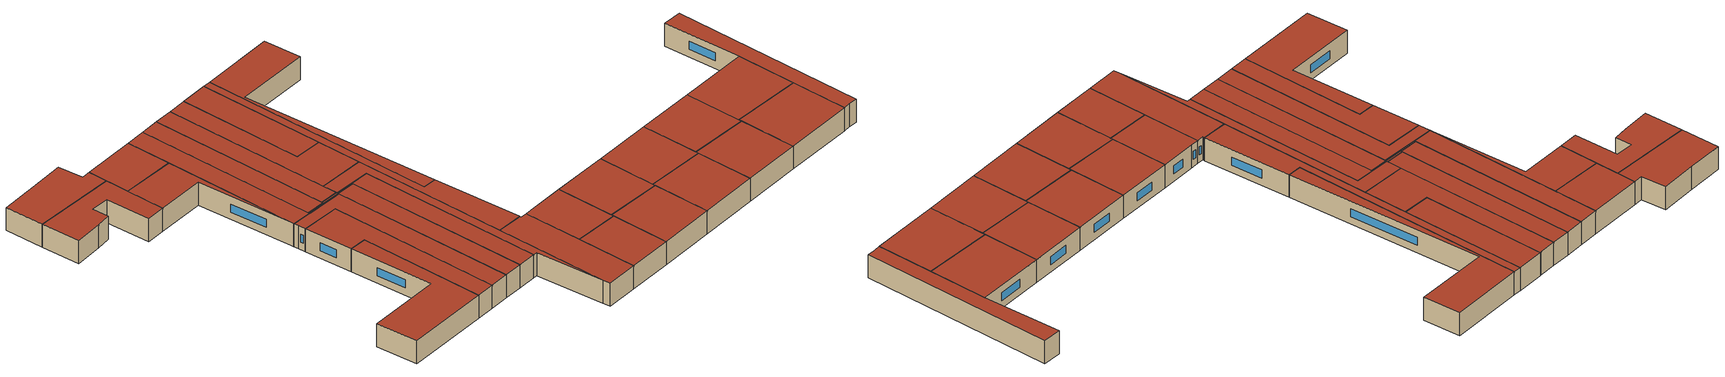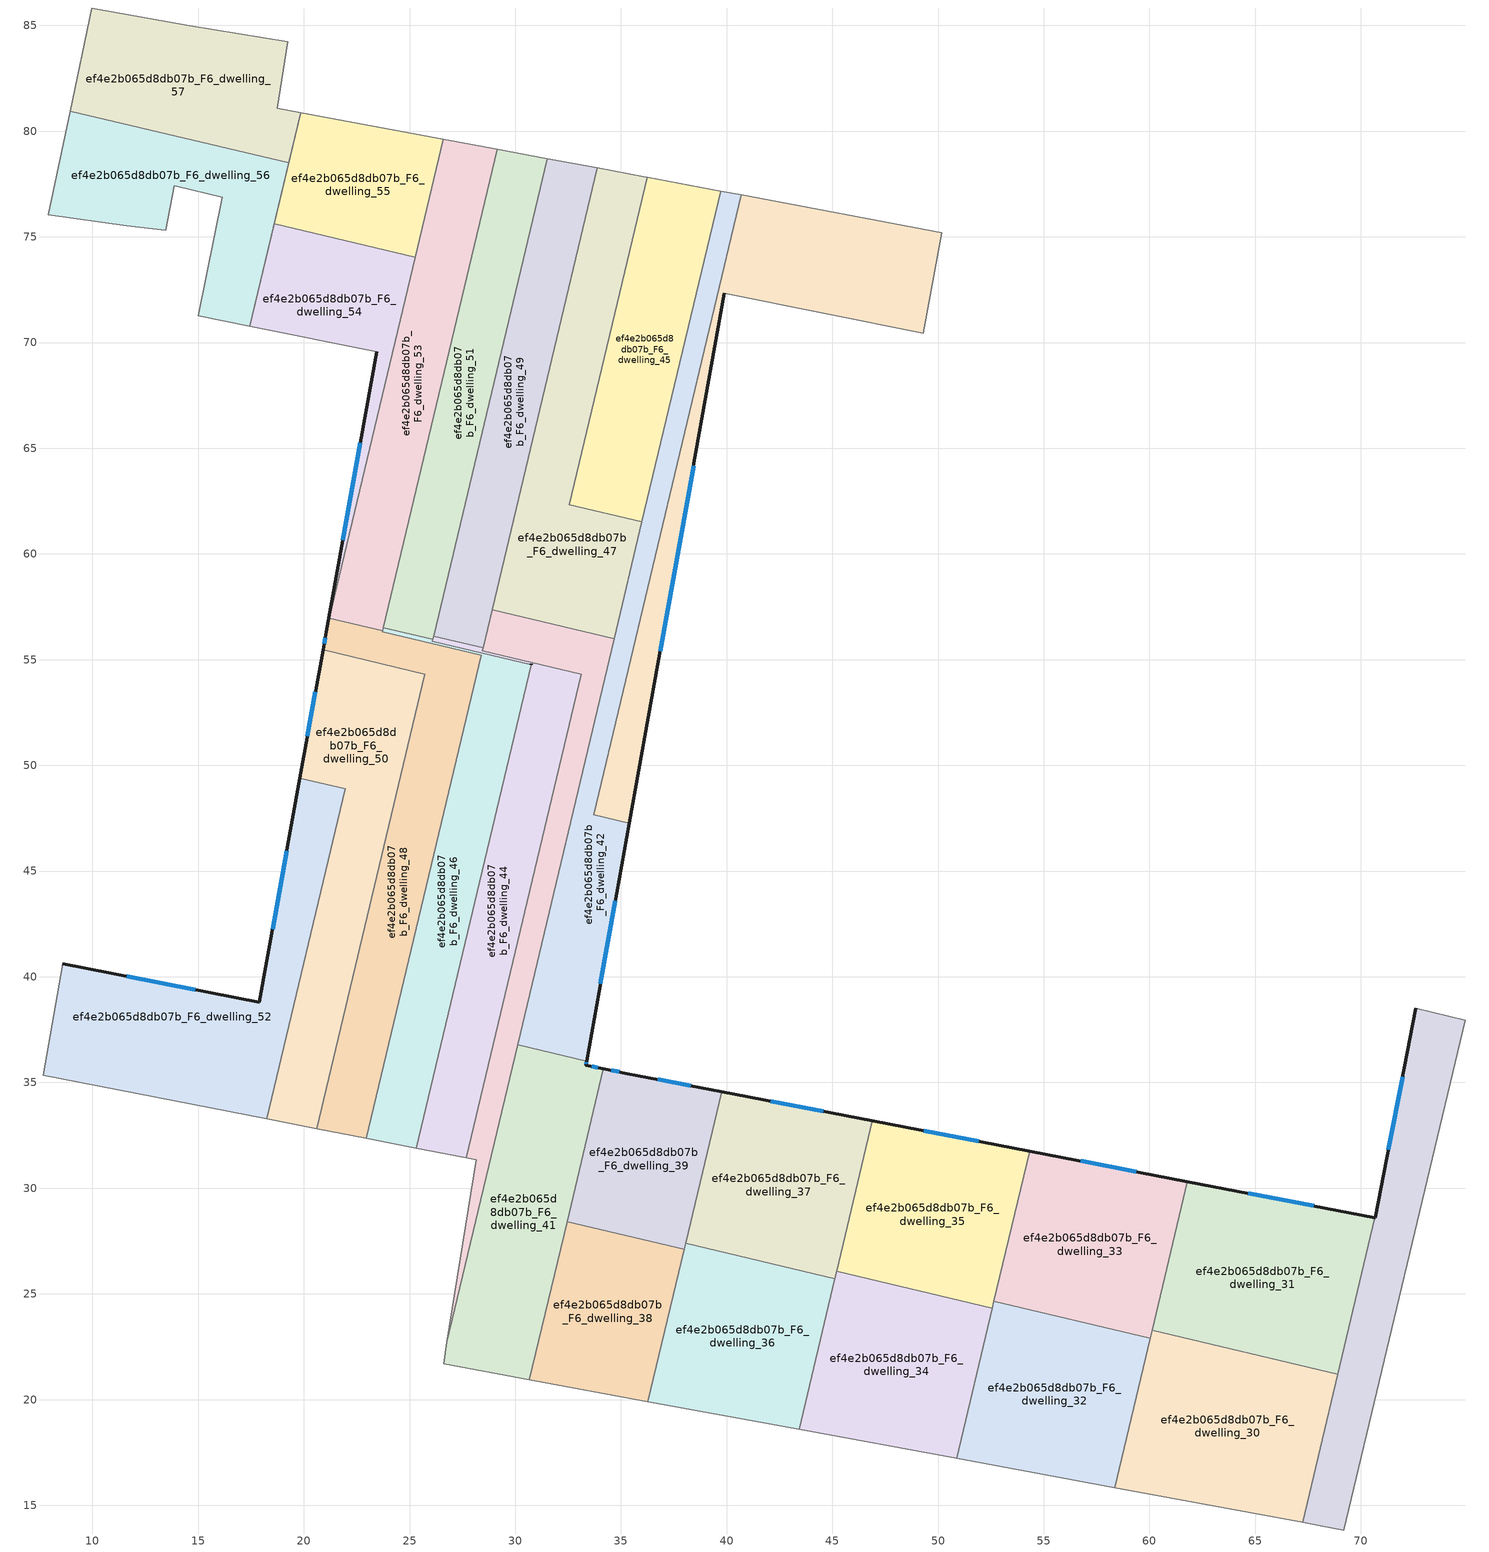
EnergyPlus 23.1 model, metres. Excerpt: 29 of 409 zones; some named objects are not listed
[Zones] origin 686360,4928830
ef4e2b065d8db07b_F6_dwelling_27
 floor to ef4e2b065d8db07b_F5_dwelling_27 (EU_floor_Construction): 74.93,37.95 69.2,13.83 68.08,14.04 67.24,14.2 70.66,28.61 70.68,28.6 72.6,38.5 z18
 wall outside (EU_wall_Construction): 72.6,38.5 70.68,28.6 70.66,28.61 z18:21
 wall adiabatic (EU_wall_Construction): 67.24,14.2 68.08,14.04 69.2,13.83 z18:21
 wall to ef4e2b065d8db07b_F6_dwelling_26 (EU_wall_Construction): 69.2,13.83 74.93,37.95 72.6,38.5 z18:21
 wall to ef4e2b065d8db07b_F6_dwelling_31 (EU_wall_Construction): 70.66,28.61 68.9,21.2 z18:21
 wall to ef4e2b065d8db07b_F6_dwelling_30 (EU_wall_Construction): 68.9,21.2 67.24,14.2 z18:21
 window (EU_Window_Construction): 71.97,35.28 71.3,31.82 z18.98:20.02
 roof outside (EU_roof_Construction): 69.2,13.83 74.93,37.95 72.6,38.5 70.68,28.6 70.66,28.61 67.24,14.2 68.08,14.04 z21
ef4e2b065d8db07b_F6_dwelling_30
 floor to ef4e2b065d8db07b_F5_dwelling_30 (EU_floor_Construction): 68.9,21.2 67.24,14.2 58.35,15.84 60.12,23.28 z18
 wall to ef4e2b065d8db07b_F6_dwelling_31 (EU_wall_Construction): 68.9,21.2 60.12,23.28 z18:21
 wall adiabatic (EU_wall_Construction): 60.03,22.9 58.35,15.84 67.24,14.2 z18:21
 wall to ef4e2b065d8db07b_F6_dwelling_33 (EU_wall_Construction): 60.12,23.28 60.03,22.9 z18:21
 roof outside (EU_roof_Construction): 67.24,14.2 68.9,21.2 60.12,23.28 58.35,15.84 z21
ef4e2b065d8db07b_F6_dwelling_31
 floor to ef4e2b065d8db07b_F5_dwelling_31 (EU_floor_Construction): 70.66,28.61 68.9,21.2 60.12,23.28 61.8,30.32 z18
 wall outside (EU_wall_Construction): 70.66,28.61 61.8,30.32 z18:21
 wall to ef4e2b065d8db07b_F6_dwelling_33 (EU_wall_Construction): 61.8,30.32 60.12,23.28 z18:21
 window (EU_Window_Construction): 67.78,29.16 64.68,29.76 z18.98:20.02
 roof outside (EU_roof_Construction): 68.9,21.2 70.66,28.61 61.8,30.32 60.12,23.28 z21
ef4e2b065d8db07b_F6_dwelling_32
 floor to ef4e2b065d8db07b_F5_dwelling_32 (EU_floor_Construction): 60.03,22.9 58.35,15.84 50.88,17.22 52.64,24.66 z18
 wall to ef4e2b065d8db07b_F6_dwelling_33 (EU_wall_Construction): 60.03,22.9 52.64,24.66 z18:21
 wall adiabatic (EU_wall_Construction): 52.56,24.31 50.88,17.22 58.35,15.84 60.03,22.9 z18:21
 wall to ef4e2b065d8db07b_F6_dwelling_35 (EU_wall_Construction): 52.64,24.66 52.56,24.31 z18:21
 roof outside (EU_roof_Construction): 58.35,15.84 60.03,22.9 52.64,24.66 50.88,17.22 z21
ef4e2b065d8db07b_F6_dwelling_33
 floor to ef4e2b065d8db07b_F5_dwelling_33 (EU_floor_Construction): 61.8,30.32 60.03,22.9 52.64,24.66 54.33,31.75 z18
 wall outside (EU_wall_Construction): 61.8,30.32 54.33,31.75 z18:21
 wall to ef4e2b065d8db07b_F6_dwelling_35 (EU_wall_Construction): 54.33,31.75 52.64,24.66 z18:21
 window (EU_Window_Construction): 59.37,30.78 56.76,31.29 z18.98:20.02
 roof outside (EU_roof_Construction): 60.03,22.9 61.8,30.32 54.33,31.75 52.64,24.66 z21
ef4e2b065d8db07b_F6_dwelling_34
 floor to ef4e2b065d8db07b_F5_dwelling_34 (EU_floor_Construction): 52.56,24.31 50.88,17.22 43.43,18.59 45.2,26.06 z18
 wall to ef4e2b065d8db07b_F6_dwelling_35 (EU_wall_Construction): 52.56,24.31 45.2,26.06 z18:21
 wall adiabatic (EU_wall_Construction): 45.12,25.72 43.43,18.59 50.88,17.22 52.56,24.31 z18:21
 wall to ef4e2b065d8db07b_F6_dwelling_37 (EU_wall_Construction): 45.2,26.06 45.12,25.72 z18:21
 roof outside (EU_roof_Construction): 50.88,17.22 52.56,24.31 45.2,26.06 43.43,18.59 z21
ef4e2b065d8db07b_F6_dwelling_35
 floor to ef4e2b065d8db07b_F5_dwelling_35 (EU_floor_Construction): 54.33,31.75 52.56,24.31 45.2,26.06 46.9,33.19 z18
 wall outside (EU_wall_Construction): 54.33,31.75 46.9,33.19 z18:21
 wall to ef4e2b065d8db07b_F6_dwelling_37 (EU_wall_Construction): 46.9,33.19 45.2,26.06 z18:21
 window (EU_Window_Construction): 51.91,32.22 49.31,32.72 z18.98:20.02
 roof outside (EU_roof_Construction): 52.56,24.31 54.33,31.75 46.9,33.19 45.2,26.06 z21
ef4e2b065d8db07b_F6_dwelling_36
 floor to ef4e2b065d8db07b_F5_dwelling_36 (EU_floor_Construction): 45.12,25.72 43.43,18.59 36.28,19.91 38.06,27.4 z18
 wall to ef4e2b065d8db07b_F6_dwelling_37 (EU_wall_Construction): 45.12,25.72 38.06,27.4 z18:21
 wall adiabatic (EU_wall_Construction): 37.99,27.11 36.28,19.91 43.43,18.59 45.12,25.72 z18:21
 wall to ef4e2b065d8db07b_F6_dwelling_39 (EU_wall_Construction): 38.06,27.4 37.99,27.11 z18:21
 roof outside (EU_roof_Construction): 43.43,18.59 45.12,25.72 38.06,27.4 36.28,19.91 z21
ef4e2b065d8db07b_F6_dwelling_37
 floor to ef4e2b065d8db07b_F5_dwelling_37 (EU_floor_Construction): 46.9,33.19 45.12,25.72 38.06,27.4 39.76,34.56 z18
 wall outside (EU_wall_Construction): 46.9,33.19 39.76,34.56 z18:21
 wall to ef4e2b065d8db07b_F6_dwelling_39 (EU_wall_Construction): 39.76,34.56 38.06,27.4 z18:21
 window (EU_Window_Construction): 44.58,33.64 42.08,34.12 z18.98:20.02
 roof outside (EU_roof_Construction): 45.12,25.72 46.9,33.19 39.76,34.56 38.06,27.4 z21
ef4e2b065d8db07b_F6_dwelling_38
 floor to ef4e2b065d8db07b_F5_dwelling_38 (EU_floor_Construction): 37.99,27.11 36.28,19.91 30.67,20.95 32.45,28.42 z18
 wall to ef4e2b065d8db07b_F6_dwelling_39 (EU_wall_Construction): 37.99,27.11 32.45,28.42 z18:21
 wall adiabatic (EU_wall_Construction): 30.67,20.95 36.28,19.91 37.99,27.11 z18:21
 wall to ef4e2b065d8db07b_F6_dwelling_41 (EU_wall_Construction): 32.45,28.42 30.67,20.95 z18:21
 roof outside (EU_roof_Construction): 36.28,19.91 37.99,27.11 32.45,28.42 30.67,20.95 z21
ef4e2b065d8db07b_F6_dwelling_39
 floor to ef4e2b065d8db07b_F5_dwelling_39 (EU_floor_Construction): 39.76,34.56 37.99,27.11 32.45,28.42 34.17,35.65 35.3,35.42 z18
 wall outside (EU_wall_Construction): 39.76,34.56 35.3,35.42 34.17,35.65 z18:21
 wall to ef4e2b065d8db07b_F6_dwelling_41 (EU_wall_Construction): 34.17,35.65 32.45,28.42 z18:21
 window (EU_Window_Construction): 38.31,34.84 36.75,35.14 / 34.93,35.5 34.53,35.58 z18.98:20.02
 roof outside (EU_roof_Construction): 37.99,27.11 39.76,34.56 35.3,35.42 34.17,35.65 32.45,28.42 z21
ef4e2b065d8db07b_F6_dwelling_40
 floor to ef4e2b065d8db07b_F5_dwelling_40 (EU_floor_Construction): 50.16,75.2 49.3,70.43 39.9,72.32 35.39,47.26 33.72,47.66 40.69,76.98 z18
 wall outside (EU_wall_Construction): 35.39,47.26 39.9,72.32 z18:21
 wall to ef4e2b065d8db07b_F6_dwelling_42 (EU_wall_Construction): 40.69,76.98 33.72,47.66 35.39,47.26 z18:21
 wall adiabatic (EU_wall_Construction): 39.9,72.32 49.3,70.43 50.16,75.2 40.69,76.98 z18:21
 window (EU_Window_Construction): 36.86,55.41 38.43,64.17 z18.98:20.02
 roof outside (EU_roof_Construction): 35.39,47.26 39.9,72.32 49.3,70.43 50.16,75.2 40.69,76.98 33.72,47.66 z21
ef4e2b065d8db07b_F6_dwelling_41
 floor to ef4e2b065d8db07b_F5_dwelling_41 (EU_floor_Construction): 33.37,36.01 33.34,35.82 34.17,35.65 30.67,20.95 26.61,21.7 26.77,22.7 30.12,36.79 z18
 wall outside (EU_wall_Construction): 34.17,35.65 33.34,35.82 33.37,36.01 z18:21
 wall adiabatic (EU_wall_Construction): 26.77,22.7 26.61,21.7 30.67,20.95 z18:21
 wall to ef4e2b065d8db07b_F6_dwelling_42 (EU_wall_Construction): 33.37,36.01 30.12,36.79 z18:21
 wall to ef4e2b065d8db07b_F6_dwelling_43 (EU_wall_Construction): 30.12,36.79 26.77,22.7 z18:21
 window (EU_Window_Construction): 33.35,35.88 33.36,35.95 / 33.9,35.7 33.61,35.76 z18.98:20.02
 roof outside (EU_roof_Construction): 30.67,20.95 34.17,35.65 33.34,35.82 33.37,36.01 30.12,36.79 26.77,22.7 26.61,21.7 z21
ef4e2b065d8db07b_F6_dwelling_42
 floor to ef4e2b065d8db07b_F5_dwelling_42 (EU_floor_Construction): 40.69,76.98 33.72,47.66 35.39,47.26 33.37,36.01 30.12,36.79 39.72,77.17 z18
 wall outside (EU_wall_Construction): 33.37,36.01 35.39,47.26 z18:21
 wall adiabatic (EU_wall_Construction): 40.69,76.98 39.72,77.17 z18:21
 wall to ef4e2b065d8db07b_F6_dwelling_45 (EU_wall_Construction): 39.72,77.17 35.99,61.51 z18:21
 wall to ef4e2b065d8db07b_F6_dwelling_43 (EU_wall_Construction): 34.68,55.99 30.12,36.79 z18:21
 wall to ef4e2b065d8db07b_F6_dwelling_47 (EU_wall_Construction): 35.99,61.51 34.68,55.99 z18:21
 window (EU_Window_Construction): 34.03,39.67 34.74,43.6 z18.98:20.02
 roof outside (EU_roof_Construction): 33.37,36.01 35.39,47.26 33.72,47.66 40.69,76.98 39.72,77.17 30.12,36.79 z21
ef4e2b065d8db07b_F6_dwelling_43
 floor to ef4e2b065d8db07b_F5_dwelling_43 (EU_floor_Construction): 34.68,55.99 26.77,22.7 28.16,31.34 27.68,31.44 33.11,54.31 28.44,55.42 28.91,57.36 z18
 wall to ef4e2b065d8db07b_F6_dwelling_47 (EU_wall_Construction): 34.68,55.99 28.91,57.36 z18:21
 wall adiabatic (EU_wall_Construction): 27.68,31.44 28.16,31.34 26.77,22.7 z18:21
 wall to ef4e2b065d8db07b_F6_dwelling_44 (EU_wall_Construction): 28.48,55.56 28.44,55.42 33.11,54.31 27.68,31.44 z18:21
 wall to ef4e2b065d8db07b_F6_dwelling_49 (EU_wall_Construction): 28.91,57.36 28.48,55.56 z18:21
 roof outside (EU_roof_Construction): 26.77,22.7 34.68,55.99 28.91,57.36 28.44,55.42 33.11,54.31 27.68,31.44 28.16,31.34 z21
ef4e2b065d8db07b_F6_dwelling_44
 floor to ef4e2b065d8db07b_F5_dwelling_44 (EU_floor_Construction): 33.11,54.31 27.68,31.44 25.32,31.9 30.77,54.81 30.75,54.75 26.08,55.87 26.14,56.11 28.48,55.56 28.44,55.42 z18
 wall outside (EU_wall_Construction): 30.75,54.75 30.77,54.81 30.75,54.75 z18:21
 wall adiabatic (EU_wall_Construction): 25.32,31.9 27.68,31.44 z18:21
 wall to ef4e2b065d8db07b_F6_dwelling_46 (EU_wall_Construction): 26.1,55.96 26.08,55.87 30.75,54.75 25.32,31.9 z18:21
 wall to ef4e2b065d8db07b_F6_dwelling_49 (EU_wall_Construction): 28.48,55.56 26.14,56.11 z18:21
 wall to ef4e2b065d8db07b_F6_dwelling_51 (EU_wall_Construction): 26.14,56.11 26.1,55.96 z18:21
 roof outside (EU_roof_Construction): 27.68,31.44 33.11,54.31 28.44,55.42 28.48,55.56 26.14,56.11 26.08,55.87 30.75,54.75 30.77,54.81 25.32,31.9 z21
ef4e2b065d8db07b_F6_dwelling_45
 floor to ef4e2b065d8db07b_F5_dwelling_45 (EU_floor_Construction): 39.72,77.17 35.99,61.51 32.55,62.33 36.24,77.82 z18
 wall adiabatic (EU_wall_Construction): 39.72,77.17 36.24,77.82 32.55,62.33 35.99,61.51 z18:21
 roof outside (EU_roof_Construction): 35.99,61.51 39.72,77.17 36.24,77.82 32.55,62.33 z21
ef4e2b065d8db07b_F6_dwelling_46
 floor to ef4e2b065d8db07b_F5_dwelling_46 (EU_floor_Construction): 30.75,54.75 25.32,31.9 22.96,32.36 28.39,55.21 23.72,56.32 23.77,56.52 26.1,55.96 26.08,55.87 z18
 wall to ef4e2b065d8db07b_F6_dwelling_51 (EU_wall_Construction): 26.1,55.96 23.77,56.52 z18:21
 wall adiabatic (EU_wall_Construction): 22.96,32.36 25.32,31.9 z18:21
 wall to ef4e2b065d8db07b_F6_dwelling_48 (EU_wall_Construction): 23.73,56.36 23.72,56.32 28.39,55.21 22.96,32.36 z18:21
 wall to ef4e2b065d8db07b_F6_dwelling_53 (EU_wall_Construction): 23.77,56.52 23.73,56.36 z18:21
 roof outside (EU_roof_Construction): 25.32,31.9 30.75,54.75 26.08,55.87 26.1,55.96 23.77,56.52 23.72,56.32 28.39,55.21 22.96,32.36 z21
ef4e2b065d8db07b_F6_dwelling_47
 floor to ef4e2b065d8db07b_F5_dwelling_47 (EU_floor_Construction): 36.24,77.82 32.55,62.33 35.99,61.51 34.68,55.99 28.91,57.36 33.87,78.26 36.07,77.85 z18
 wall adiabatic (EU_wall_Construction): 35.99,61.51 32.55,62.33 36.24,77.82 36.07,77.85 33.87,78.26 z18:21
 wall to ef4e2b065d8db07b_F6_dwelling_49 (EU_wall_Construction): 33.87,78.26 28.91,57.36 z18:21
 roof outside (EU_roof_Construction): 34.68,55.99 35.99,61.51 32.55,62.33 36.24,77.82 36.07,77.85 33.87,78.26 28.91,57.36 z21
ef4e2b065d8db07b_F6_dwelling_48
 floor to ef4e2b065d8db07b_F5_dwelling_48 (EU_floor_Construction): 28.39,55.21 22.96,32.36 20.6,32.82 25.71,54.32 20.91,55.46 21.06,56.33 21.21,56.96 23.73,56.36 23.72,56.32 z18
 wall outside (EU_wall_Construction): 21.06,56.33 20.91,55.46 z18:21
 wall to ef4e2b065d8db07b_F6_dwelling_53 (EU_wall_Construction): 23.73,56.36 21.21,56.96 z18:21
 wall adiabatic (EU_wall_Construction): 20.6,32.82 22.96,32.36 z18:21
 wall to ef4e2b065d8db07b_F6_dwelling_50 (EU_wall_Construction): 20.91,55.46 25.71,54.32 20.6,32.82 z18:21
 wall to ef4e2b065d8db07b_F6_dwelling_54 (EU_wall_Construction): 21.21,56.96 21.06,56.33 z18:21
 window (EU_Window_Construction): 21.01,56.05 20.96,55.74 z18.98:20.02
 roof outside (EU_roof_Construction): 22.96,32.36 28.39,55.21 23.72,56.32 23.73,56.36 21.21,56.96 21.06,56.33 20.91,55.46 25.71,54.32 20.6,32.82 z21
ef4e2b065d8db07b_F6_dwelling_49
 floor to ef4e2b065d8db07b_F5_dwelling_49 (EU_floor_Construction): 33.87,78.26 28.48,55.56 26.14,56.11 31.51,78.7 z18
 wall adiabatic (EU_wall_Construction): 33.87,78.26 31.51,78.7 z18:21
 wall to ef4e2b065d8db07b_F6_dwelling_51 (EU_wall_Construction): 31.51,78.7 26.14,56.11 z18:21
 roof outside (EU_roof_Construction): 28.48,55.56 33.87,78.26 31.51,78.7 26.14,56.11 z21
ef4e2b065d8db07b_F6_dwelling_50
 floor to ef4e2b065d8db07b_F5_dwelling_50 (EU_floor_Construction): 25.71,54.32 20.6,32.82 18.24,33.28 21.95,48.88 19.81,49.39 20.91,55.46 z18
 wall outside (EU_wall_Construction): 20.91,55.46 19.81,49.39 z18:21
 wall to ef4e2b065d8db07b_F6_dwelling_52 (EU_wall_Construction): 19.81,49.39 21.95,48.88 18.24,33.28 z18:21
 wall adiabatic (EU_wall_Construction): 18.24,33.28 20.6,32.82 z18:21
 window (EU_Window_Construction): 20.55,53.49 20.17,51.37 z18.98:20.02
 roof outside (EU_roof_Construction): 20.6,32.82 25.71,54.32 20.91,55.46 19.81,49.39 21.95,48.88 18.24,33.28 z21
ef4e2b065d8db07b_F6_dwelling_51
 floor to ef4e2b065d8db07b_F5_dwelling_51 (EU_floor_Construction): 31.51,78.7 26.1,55.96 23.77,56.52 29.15,79.14 z18
 wall adiabatic (EU_wall_Construction): 31.51,78.7 29.15,79.14 z18:21
 wall to ef4e2b065d8db07b_F6_dwelling_53 (EU_wall_Construction): 29.15,79.14 23.77,56.52 z18:21
 roof outside (EU_roof_Construction): 26.1,55.96 31.51,78.7 29.15,79.14 23.77,56.52 z21
ef4e2b065d8db07b_F6_dwelling_52
 floor to ef4e2b065d8db07b_F5_dwelling_52 (EU_floor_Construction): 21.95,48.88 18.24,33.28 7.68,35.34 8.6,40.62 17.9,38.8 19.81,49.39 z18
 wall outside (EU_wall_Construction): 19.81,49.39 17.9,38.8 8.6,40.62 z18:21
 wall adiabatic (EU_wall_Construction): 8.6,40.62 7.68,35.34 18.24,33.28 z18:21
 window (EU_Window_Construction): 14.87,39.39 11.62,40.03 / 19.19,45.95 18.52,42.25 z18.98:20.02
 roof outside (EU_roof_Construction): 18.24,33.28 21.95,48.88 19.81,49.39 17.9,38.8 8.6,40.62 7.68,35.34 z21
ef4e2b065d8db07b_F6_dwelling_53
 floor to ef4e2b065d8db07b_F5_dwelling_53 (EU_floor_Construction): 29.15,79.14 23.73,56.36 21.21,56.96 26.6,79.62 z18
 wall adiabatic (EU_wall_Construction): 29.15,79.14 26.6,79.62 25.27,74.03 z18:21
 wall to ef4e2b065d8db07b_F6_dwelling_54 (EU_wall_Construction): 25.27,74.03 21.21,56.96 z18:21
 roof outside (EU_roof_Construction): 23.73,56.36 29.15,79.14 26.6,79.62 21.21,56.96 z21
ef4e2b065d8db07b_F6_dwelling_54
 floor to ef4e2b065d8db07b_F5_dwelling_54 (EU_floor_Construction): 25.27,74.03 21.06,56.33 23.46,69.57 17.45,70.78 18.6,75.62 z18
 wall outside (EU_wall_Construction): 23.46,69.57 21.06,56.33 z18:21
 wall adiabatic (EU_wall_Construction): 18.6,75.62 17.45,70.78 23.46,69.57 z18:21
 wall to ef4e2b065d8db07b_F6_dwelling_55 (EU_wall_Construction): 25.27,74.03 18.6,75.62 z18:21
 window (EU_Window_Construction): 22.68,65.27 21.84,60.64 z18.98:20.02
 roof outside (EU_roof_Construction): 21.06,56.33 25.27,74.03 18.6,75.62 17.45,70.78 23.46,69.57 z21
ef4e2b065d8db07b_F6_dwelling_55
 floor to ef4e2b065d8db07b_F5_dwelling_55 (EU_floor_Construction): 26.6,79.62 25.27,74.03 18.6,75.62 19.85,80.88 z18
 wall adiabatic (EU_wall_Construction): 25.27,74.03 26.6,79.62 19.85,80.88 18.6,75.62 z18:21
 roof outside (EU_roof_Construction): 25.27,74.03 26.6,79.62 19.85,80.88 18.6,75.62 z21
ef4e2b065d8db07b_F6_dwelling_56
 floor to ef4e2b065d8db07b_F5_dwelling_56 (EU_floor_Construction): 19.28,78.49 17.45,70.78 15.01,71.26 16.14,76.87 13.99,77.38 13.87,77.41 13.47,75.3 11.62,75.51 7.92,76.03 8.94,80.95 z18
 wall adiabatic (EU_wall_Construction): 8.94,80.95 7.92,76.03 11.62,75.51 13.47,75.3 13.87,77.41 13.99,77.38 16.14,76.87 15.01,71.26 17.45,70.78 19.28,78.49 z18:21
 wall to ef4e2b065d8db07b_F6_dwelling_57 (EU_wall_Construction): 19.28,78.49 8.94,80.95 z18:21
 roof outside (EU_roof_Construction): 17.45,70.78 19.28,78.49 8.94,80.95 7.92,76.03 11.62,75.51 13.47,75.3 13.87,77.41 13.99,77.38 16.14,76.87 15.01,71.26 z21
ef4e2b065d8db07b_F6_dwelling_57
 floor to ef4e2b065d8db07b_F5_dwelling_57 (EU_floor_Construction): 19.23,84.23 18.74,81.08 19.85,80.88 19.28,78.49 8.94,80.95 9.96,85.82 14.61,84.98 z18
 wall adiabatic (EU_wall_Construction): 19.28,78.49 19.85,80.88 18.74,81.08 19.23,84.23 14.61,84.98 9.96,85.82 8.94,80.95 z18:21
 roof outside (EU_roof_Construction): 19.28,78.49 19.85,80.88 18.74,81.08 19.23,84.23 14.61,84.98 9.96,85.82 8.94,80.95 z21
[Building]
EU S2 Campaign: North Axis=0; Terrain=City; Solar Distribution=FullExterior
[Site:Location]
Bologna: Latitude=44.5; Longitude=11.25; Time Zone=1; Elevation=37
[SizingPeriod:WeatherFileDays]
AnnualSizingPeriod: Begin Month=1; Begin Day of Month=1; End Month=12; End Day of Month=31; Day of Week for Start Day=Monday; Use Weather File Daylight Saving Period=No; Use Weather File Rain and Snow Indicators=No
[MATERIAL]
EU_InternalMass_Material: Roughness=MediumRough; Thickness=0.1; Conductivity=1; Density=1800; Specific Heat=900; Thermal Absorptance=0.9; Solar Absorptance=0.7; Visible Absorptance=0.7
[MATERIAL:NOMASS] Roughness=MediumRough; Thermal Absorptance=0.9; Solar Absorptance=0.7; Visible Absorptance=0.7
Name | Thermal Resistance
EU_wall_NoMass | 0.905828
EU_roof_NoMass | 0.37593
EU_floor_NoMass | 0.67114
[WINDOWMATERIAL:SIMPLEGLAZINGSYSTEM]
EU_Window_SimpleGlazing: UFactor=4.52486; Solar Heat Gain Coefficient=0.85; Visible Transmittance=0.85
[CONSTRUCTION]
EU_wall_Construction: EU_wall_NoMass
EU_roof_Construction: EU_roof_NoMass
EU_floor_Construction: EU_floor_NoMass
EU_Window_Construction: EU_Window_SimpleGlazing
EU_InternalMass_Construction: EU_InternalMass_Material
[ZONE] Type=1; Multiplier=1; Ceiling Height=autocalculate; Floor Area=autocalculate; Part of Total Floor Area=Yes
Name | Volume
ef4e2b065d8db07b_F6_dwelling_27 | 154.34
ef4e2b065d8db07b_F6_dwelling_30; ef4e2b065d8db07b_F6_dwelling_31 | 200.947
ef4e2b065d8db07b_F6_dwelling_32 | 169.879
ef4e2b065d8db07b_F6_dwelling_33 | 169.869
ef4e2b065d8db07b_F6_dwelling_34 | 169.881
ef4e2b065d8db07b_F6_dwelling_35 | 169.871
ef4e2b065d8db07b_F6_dwelling_36 | 163.684
ef4e2b065d8db07b_F6_dwelling_37 | 163.699
ef4e2b065d8db07b_F6_dwelling_38 | 128.872
ef4e2b065d8db07b_F6_dwelling_39 | 128.87
ef4e2b065d8db07b_F6_dwelling_40 | 217.068
ef4e2b065d8db07b_F6_dwelling_41 | 193.476
ef4e2b065d8db07b_F6_dwelling_42 | 193.511
ef4e2b065d8db07b_F6_dwelling_43 | 124.467
ef4e2b065d8db07b_F6_dwelling_44 | 172.096
ef4e2b065d8db07b_F6_dwelling_45 | 169.858
ef4e2b065d8db07b_F6_dwelling_46 | 171.733
ef4e2b065d8db07b_F6_dwelling_47 | 215.301
ef4e2b065d8db07b_F6_dwelling_48 | 191.985
ef4e2b065d8db07b_F6_dwelling_49 | 167.658
ef4e2b065d8db07b_F6_dwelling_50 | 203.35
ef4e2b065d8db07b_F6_dwelling_51 | 168.024
ef4e2b065d8db07b_F6_dwelling_52 | 236.823
ef4e2b065d8db07b_F6_dwelling_53 | 181.244
ef4e2b065d8db07b_F6_dwelling_54 | 114.758
ef4e2b065d8db07b_F6_dwelling_55 | 114.729
ef4e2b065d8db07b_F6_dwelling_56 | 158.076
ef4e2b065d8db07b_F6_dwelling_57 | 158.06
[INTERNALMASS] Construction=EU_InternalMass_Construction
Name | Zone or ZoneList | Surface Area
ef4e2b065d8db07b_F6_dwelling_27_EU_InternalMass | ef4e2b065d8db07b_F6_dwelling_27 | 51.4452
ef4e2b065d8db07b_F6_dwelling_30_EU_InternalMass | ef4e2b065d8db07b_F6_dwelling_30 | 66.9802
ef4e2b065d8db07b_F6_dwelling_31_EU_InternalMass | ef4e2b065d8db07b_F6_dwelling_31 | 66.9855
ef4e2b065d8db07b_F6_dwelling_32_EU_InternalMass | ef4e2b065d8db07b_F6_dwelling_32 | 56.6294
ef4e2b065d8db07b_F6_dwelling_33_EU_InternalMass | ef4e2b065d8db07b_F6_dwelling_33 | 56.6257
ef4e2b065d8db07b_F6_dwelling_34_EU_InternalMass | ef4e2b065d8db07b_F6_dwelling_34 | 56.6299
ef4e2b065d8db07b_F6_dwelling_35_EU_InternalMass | ef4e2b065d8db07b_F6_dwelling_35 | 56.6262
ef4e2b065d8db07b_F6_dwelling_36_EU_InternalMass | ef4e2b065d8db07b_F6_dwelling_36 | 54.5613
ef4e2b065d8db07b_F6_dwelling_37_EU_InternalMass | ef4e2b065d8db07b_F6_dwelling_37 | 54.568
ef4e2b065d8db07b_F6_dwelling_38_EU_InternalMass | ef4e2b065d8db07b_F6_dwelling_38 | 42.9567
ef4e2b065d8db07b_F6_dwelling_39_EU_InternalMass | ef4e2b065d8db07b_F6_dwelling_39 | 42.9555
ef4e2b065d8db07b_F6_dwelling_40_EU_InternalMass | ef4e2b065d8db07b_F6_dwelling_40 | 72.3496
ef4e2b065d8db07b_F6_dwelling_41_EU_InternalMass | ef4e2b065d8db07b_F6_dwelling_41 | 64.4912
ef4e2b065d8db07b_F6_dwelling_42_EU_InternalMass | ef4e2b065d8db07b_F6_dwelling_42 | 64.5038
ef4e2b065d8db07b_F6_dwelling_43_EU_InternalMass | ef4e2b065d8db07b_F6_dwelling_43 | 41.4753
ef4e2b065d8db07b_F6_dwelling_44_EU_InternalMass | ef4e2b065d8db07b_F6_dwelling_44 | 57.3643
ef4e2b065d8db07b_F6_dwelling_45_EU_InternalMass | ef4e2b065d8db07b_F6_dwelling_45 | 56.6198
ef4e2b065d8db07b_F6_dwelling_46_EU_InternalMass | ef4e2b065d8db07b_F6_dwelling_46 | 57.2459
ef4e2b065d8db07b_F6_dwelling_47_EU_InternalMass | ef4e2b065d8db07b_F6_dwelling_47 | 71.7696
ef4e2b065d8db07b_F6_dwelling_48_EU_InternalMass | ef4e2b065d8db07b_F6_dwelling_48 | 63.9918
ef4e2b065d8db07b_F6_dwelling_49_EU_InternalMass | ef4e2b065d8db07b_F6_dwelling_49 | 55.8805
ef4e2b065d8db07b_F6_dwelling_50_EU_InternalMass | ef4e2b065d8db07b_F6_dwelling_50 | 67.7827
ef4e2b065d8db07b_F6_dwelling_51_EU_InternalMass | ef4e2b065d8db07b_F6_dwelling_51 | 56.0156
ef4e2b065d8db07b_F6_dwelling_52_EU_InternalMass | ef4e2b065d8db07b_F6_dwelling_52 | 78.9379
ef4e2b065d8db07b_F6_dwelling_53_EU_InternalMass | ef4e2b065d8db07b_F6_dwelling_53 | 60.4231
ef4e2b065d8db07b_F6_dwelling_54_EU_InternalMass | ef4e2b065d8db07b_F6_dwelling_54 | 38.2533
ef4e2b065d8db07b_F6_dwelling_55_EU_InternalMass | ef4e2b065d8db07b_F6_dwelling_55 | 38.2434
ef4e2b065d8db07b_F6_dwelling_56_EU_InternalMass | ef4e2b065d8db07b_F6_dwelling_56 | 52.692
ef4e2b065d8db07b_F6_dwelling_57_EU_InternalMass | ef4e2b065d8db07b_F6_dwelling_57 | 52.6876
[OTHEREQUIPMENT] Fuel Type=Electricity; Design Level Calculation Method=Watts/Area; Power per Zone Floor Area=1; Fraction Latent=0; Fraction Radiant=0; Fraction Lost=0; Carbon Dioxide Generation Rate=0; EndUse Subcategory=EU_Step8_InternalGains
Name | Zone or ZoneList or Space or SpaceList | Schedule
EU_Step8_InternalGain_ef4e2b065d8db07b_F6_dwelling_27_f000 | ef4e2b065d8db07b_F6_dwelling_27 | EU_Step8_GainSchedule_ef4e2b065d8db07b_F6_dwelling_27_f000
EU_Step8_InternalGain_ef4e2b065d8db07b_F6_dwelling_30_f000 | ef4e2b065d8db07b_F6_dwelling_30 | EU_Step8_GainSchedule_ef4e2b065d8db07b_F6_dwelling_30_f000
EU_Step8_InternalGain_ef4e2b065d8db07b_F6_dwelling_31_f000 | ef4e2b065d8db07b_F6_dwelling_31 | EU_Step8_GainSchedule_ef4e2b065d8db07b_F6_dwelling_31_f000
EU_Step8_InternalGain_ef4e2b065d8db07b_F6_dwelling_32_f000 | ef4e2b065d8db07b_F6_dwelling_32 | EU_Step8_GainSchedule_ef4e2b065d8db07b_F6_dwelling_32_f000
EU_Step8_InternalGain_ef4e2b065d8db07b_F6_dwelling_33_f000 | ef4e2b065d8db07b_F6_dwelling_33 | EU_Step8_GainSchedule_ef4e2b065d8db07b_F6_dwelling_33_f000
EU_Step8_InternalGain_ef4e2b065d8db07b_F6_dwelling_34_f000 | ef4e2b065d8db07b_F6_dwelling_34 | EU_Step8_GainSchedule_ef4e2b065d8db07b_F6_dwelling_34_f000
EU_Step8_InternalGain_ef4e2b065d8db07b_F6_dwelling_35_f000 | ef4e2b065d8db07b_F6_dwelling_35 | EU_Step8_GainSchedule_ef4e2b065d8db07b_F6_dwelling_35_f000
EU_Step8_InternalGain_ef4e2b065d8db07b_F6_dwelling_36_f000 | ef4e2b065d8db07b_F6_dwelling_36 | EU_Step8_GainSchedule_ef4e2b065d8db07b_F6_dwelling_36_f000
EU_Step8_InternalGain_ef4e2b065d8db07b_F6_dwelling_37_f000 | ef4e2b065d8db07b_F6_dwelling_37 | EU_Step8_GainSchedule_ef4e2b065d8db07b_F6_dwelling_37_f000
EU_Step8_InternalGain_ef4e2b065d8db07b_F6_dwelling_38_f000 | ef4e2b065d8db07b_F6_dwelling_38 | EU_Step8_GainSchedule_ef4e2b065d8db07b_F6_dwelling_38_f000
EU_Step8_InternalGain_ef4e2b065d8db07b_F6_dwelling_39_f000 | ef4e2b065d8db07b_F6_dwelling_39 | EU_Step8_GainSchedule_ef4e2b065d8db07b_F6_dwelling_39_f000
EU_Step8_InternalGain_ef4e2b065d8db07b_F6_dwelling_40_f000 | ef4e2b065d8db07b_F6_dwelling_40 | EU_Step8_GainSchedule_ef4e2b065d8db07b_F6_dwelling_40_f000
EU_Step8_InternalGain_ef4e2b065d8db07b_F6_dwelling_41_f000 | ef4e2b065d8db07b_F6_dwelling_41 | EU_Step8_GainSchedule_ef4e2b065d8db07b_F6_dwelling_41_f000
EU_Step8_InternalGain_ef4e2b065d8db07b_F6_dwelling_42_f000 | ef4e2b065d8db07b_F6_dwelling_42 | EU_Step8_GainSchedule_ef4e2b065d8db07b_F6_dwelling_42_f000
EU_Step8_InternalGain_ef4e2b065d8db07b_F6_dwelling_43_f000 | ef4e2b065d8db07b_F6_dwelling_43 | EU_Step8_GainSchedule_ef4e2b065d8db07b_F6_dwelling_43_f000
EU_Step8_InternalGain_ef4e2b065d8db07b_F6_dwelling_44_f000 | ef4e2b065d8db07b_F6_dwelling_44 | EU_Step8_GainSchedule_ef4e2b065d8db07b_F6_dwelling_44_f000
EU_Step8_InternalGain_ef4e2b065d8db07b_F6_dwelling_45_f000 | ef4e2b065d8db07b_F6_dwelling_45 | EU_Step8_GainSchedule_ef4e2b065d8db07b_F6_dwelling_45_f000
EU_Step8_InternalGain_ef4e2b065d8db07b_F6_dwelling_46_f000 | ef4e2b065d8db07b_F6_dwelling_46 | EU_Step8_GainSchedule_ef4e2b065d8db07b_F6_dwelling_46_f000
EU_Step8_InternalGain_ef4e2b065d8db07b_F6_dwelling_47_f000 | ef4e2b065d8db07b_F6_dwelling_47 | EU_Step8_GainSchedule_ef4e2b065d8db07b_F6_dwelling_47_f000
EU_Step8_InternalGain_ef4e2b065d8db07b_F6_dwelling_48_f000 | ef4e2b065d8db07b_F6_dwelling_48 | EU_Step8_GainSchedule_ef4e2b065d8db07b_F6_dwelling_48_f000
EU_Step8_InternalGain_ef4e2b065d8db07b_F6_dwelling_49_f000 | ef4e2b065d8db07b_F6_dwelling_49 | EU_Step8_GainSchedule_ef4e2b065d8db07b_F6_dwelling_49_f000
EU_Step8_InternalGain_ef4e2b065d8db07b_F6_dwelling_50_f000 | ef4e2b065d8db07b_F6_dwelling_50 | EU_Step8_GainSchedule_ef4e2b065d8db07b_F6_dwelling_50_f000
EU_Step8_InternalGain_ef4e2b065d8db07b_F6_dwelling_51_f000 | ef4e2b065d8db07b_F6_dwelling_51 | EU_Step8_GainSchedule_ef4e2b065d8db07b_F6_dwelling_51_f000
EU_Step8_InternalGain_ef4e2b065d8db07b_F6_dwelling_52_f000 | ef4e2b065d8db07b_F6_dwelling_52 | EU_Step8_GainSchedule_ef4e2b065d8db07b_F6_dwelling_52_f000
EU_Step8_InternalGain_ef4e2b065d8db07b_F6_dwelling_53_f000 | ef4e2b065d8db07b_F6_dwelling_53 | EU_Step8_GainSchedule_ef4e2b065d8db07b_F6_dwelling_53_f000
EU_Step8_InternalGain_ef4e2b065d8db07b_F6_dwelling_54_f000 | ef4e2b065d8db07b_F6_dwelling_54 | EU_Step8_GainSchedule_ef4e2b065d8db07b_F6_dwelling_54_f000
EU_Step8_InternalGain_ef4e2b065d8db07b_F6_dwelling_55_f000 | ef4e2b065d8db07b_F6_dwelling_55 | EU_Step8_GainSchedule_ef4e2b065d8db07b_F6_dwelling_55_f000
EU_Step8_InternalGain_ef4e2b065d8db07b_F6_dwelling_56_f000 | ef4e2b065d8db07b_F6_dwelling_56 | EU_Step8_GainSchedule_ef4e2b065d8db07b_F6_dwelling_56_f000
EU_Step8_InternalGain_ef4e2b065d8db07b_F6_dwelling_57_f000 | ef4e2b065d8db07b_F6_dwelling_57 | EU_Step8_GainSchedule_ef4e2b065d8db07b_F6_dwelling_57_f000
[ZONEVENTILATION:DESIGNFLOWRATE] Schedule=EU_AlwaysOn; Design Flow Rate Calculation Method=AirChanges/Hour; Air Changes per Hour=0.73129; Ventilation Type=Natural; Fan Pressure Rise=0; Fan Total Efficiency=1; Constant Term Coefficient=1; Temperature Term Coefficient=0; Velocity Term Coefficient=0; Velocity Squared Term Coefficient=0; Minimum Indoor Temperature=-100; Maximum Indoor Temperature=100; Delta Temperature=-100; Minimum Outdoor Temperature=-100; Maximum Outdoor Temperature=100; Maximum Wind Speed=40
Name | Zone or ZoneList or Space or SpaceList
EU_ConstantAir_ef4e2b065d8db07b_F6_dwelling_27 | ef4e2b065d8db07b_F6_dwelling_27
EU_ConstantAir_ef4e2b065d8db07b_F6_dwelling_30 | ef4e2b065d8db07b_F6_dwelling_30
EU_ConstantAir_ef4e2b065d8db07b_F6_dwelling_31 | ef4e2b065d8db07b_F6_dwelling_31
EU_ConstantAir_ef4e2b065d8db07b_F6_dwelling_32 | ef4e2b065d8db07b_F6_dwelling_32
EU_ConstantAir_ef4e2b065d8db07b_F6_dwelling_33 | ef4e2b065d8db07b_F6_dwelling_33
EU_ConstantAir_ef4e2b065d8db07b_F6_dwelling_34 | ef4e2b065d8db07b_F6_dwelling_34
EU_ConstantAir_ef4e2b065d8db07b_F6_dwelling_35 | ef4e2b065d8db07b_F6_dwelling_35
EU_ConstantAir_ef4e2b065d8db07b_F6_dwelling_36 | ef4e2b065d8db07b_F6_dwelling_36
EU_ConstantAir_ef4e2b065d8db07b_F6_dwelling_37 | ef4e2b065d8db07b_F6_dwelling_37
EU_ConstantAir_ef4e2b065d8db07b_F6_dwelling_38 | ef4e2b065d8db07b_F6_dwelling_38
EU_ConstantAir_ef4e2b065d8db07b_F6_dwelling_39 | ef4e2b065d8db07b_F6_dwelling_39
EU_ConstantAir_ef4e2b065d8db07b_F6_dwelling_40 | ef4e2b065d8db07b_F6_dwelling_40
EU_ConstantAir_ef4e2b065d8db07b_F6_dwelling_41 | ef4e2b065d8db07b_F6_dwelling_41
EU_ConstantAir_ef4e2b065d8db07b_F6_dwelling_42 | ef4e2b065d8db07b_F6_dwelling_42
EU_ConstantAir_ef4e2b065d8db07b_F6_dwelling_43 | ef4e2b065d8db07b_F6_dwelling_43
EU_ConstantAir_ef4e2b065d8db07b_F6_dwelling_44 | ef4e2b065d8db07b_F6_dwelling_44
EU_ConstantAir_ef4e2b065d8db07b_F6_dwelling_45 | ef4e2b065d8db07b_F6_dwelling_45
EU_ConstantAir_ef4e2b065d8db07b_F6_dwelling_46 | ef4e2b065d8db07b_F6_dwelling_46
EU_ConstantAir_ef4e2b065d8db07b_F6_dwelling_47 | ef4e2b065d8db07b_F6_dwelling_47
EU_ConstantAir_ef4e2b065d8db07b_F6_dwelling_48 | ef4e2b065d8db07b_F6_dwelling_48
EU_ConstantAir_ef4e2b065d8db07b_F6_dwelling_49 | ef4e2b065d8db07b_F6_dwelling_49
EU_ConstantAir_ef4e2b065d8db07b_F6_dwelling_50 | ef4e2b065d8db07b_F6_dwelling_50
EU_ConstantAir_ef4e2b065d8db07b_F6_dwelling_51 | ef4e2b065d8db07b_F6_dwelling_51
EU_ConstantAir_ef4e2b065d8db07b_F6_dwelling_52 | ef4e2b065d8db07b_F6_dwelling_52
EU_ConstantAir_ef4e2b065d8db07b_F6_dwelling_53 | ef4e2b065d8db07b_F6_dwelling_53
EU_ConstantAir_ef4e2b065d8db07b_F6_dwelling_54 | ef4e2b065d8db07b_F6_dwelling_54
EU_ConstantAir_ef4e2b065d8db07b_F6_dwelling_55 | ef4e2b065d8db07b_F6_dwelling_55
EU_ConstantAir_ef4e2b065d8db07b_F6_dwelling_56 | ef4e2b065d8db07b_F6_dwelling_56
EU_ConstantAir_ef4e2b065d8db07b_F6_dwelling_57 | ef4e2b065d8db07b_F6_dwelling_57
[HVACTEMPLATE:ZONE:IDEALLOADSAIRSYSTEM] System Availability Schedule=EU_AlwaysOn; Maximum Heating Supply Air Temperature=50; Minimum Cooling Supply Air Temperature=13; Maximum Heating Supply Air Humidity Ratio=0.0156; Minimum Cooling Supply Air Humidity Ratio=0.0077; Heating Limit=NoLimit; Cooling Limit=NoLimit; Heating Availability Schedule=EU_AlwaysOn; Cooling Availability Schedule=EU_CoolingOff; Dehumidification Control Type=ConstantSensibleHeatRatio; Cooling Sensible Heat Ratio=0.7; Dehumidification Setpoint=60; Humidification Control Type=None; Humidification Setpoint=30; Outdoor Air Method=None; Outdoor Air Flow Rate per Person=0.00944; Outdoor Air Flow Rate per Zone Floor Area=0; Outdoor Air Flow Rate per Zone=0; Demand Controlled Ventilation Type=None; Outdoor Air Economizer Type=NoEconomizer; Heat Recovery Type=None; Sensible Heat Recovery Effectiveness=0.7; Latent Heat Recovery Effectiveness=0.65
Name | Template Thermostat
ef4e2b065d8db07b_F6_dwelling_27 | EU_HeatOnly_ef4e2b065d8db07b_F6_dwelling_27
ef4e2b065d8db07b_F6_dwelling_30 | EU_HeatOnly_ef4e2b065d8db07b_F6_dwelling_30
ef4e2b065d8db07b_F6_dwelling_31 | EU_HeatOnly_ef4e2b065d8db07b_F6_dwelling_31
ef4e2b065d8db07b_F6_dwelling_32 | EU_HeatOnly_ef4e2b065d8db07b_F6_dwelling_32
ef4e2b065d8db07b_F6_dwelling_33 | EU_HeatOnly_ef4e2b065d8db07b_F6_dwelling_33
ef4e2b065d8db07b_F6_dwelling_34 | EU_HeatOnly_ef4e2b065d8db07b_F6_dwelling_34
ef4e2b065d8db07b_F6_dwelling_35 | EU_HeatOnly_ef4e2b065d8db07b_F6_dwelling_35
ef4e2b065d8db07b_F6_dwelling_36 | EU_HeatOnly_ef4e2b065d8db07b_F6_dwelling_36
ef4e2b065d8db07b_F6_dwelling_37 | EU_HeatOnly_ef4e2b065d8db07b_F6_dwelling_37
ef4e2b065d8db07b_F6_dwelling_38 | EU_HeatOnly_ef4e2b065d8db07b_F6_dwelling_38
ef4e2b065d8db07b_F6_dwelling_39 | EU_HeatOnly_ef4e2b065d8db07b_F6_dwelling_39
ef4e2b065d8db07b_F6_dwelling_40 | EU_HeatOnly_ef4e2b065d8db07b_F6_dwelling_40
ef4e2b065d8db07b_F6_dwelling_41 | EU_HeatOnly_ef4e2b065d8db07b_F6_dwelling_41
ef4e2b065d8db07b_F6_dwelling_42 | EU_HeatOnly_ef4e2b065d8db07b_F6_dwelling_42
ef4e2b065d8db07b_F6_dwelling_43 | EU_HeatOnly_ef4e2b065d8db07b_F6_dwelling_43
ef4e2b065d8db07b_F6_dwelling_44 | EU_HeatOnly_ef4e2b065d8db07b_F6_dwelling_44
ef4e2b065d8db07b_F6_dwelling_45 | EU_HeatOnly_ef4e2b065d8db07b_F6_dwelling_45
ef4e2b065d8db07b_F6_dwelling_46 | EU_HeatOnly_ef4e2b065d8db07b_F6_dwelling_46
ef4e2b065d8db07b_F6_dwelling_47 | EU_HeatOnly_ef4e2b065d8db07b_F6_dwelling_47
ef4e2b065d8db07b_F6_dwelling_48 | EU_HeatOnly_ef4e2b065d8db07b_F6_dwelling_48
ef4e2b065d8db07b_F6_dwelling_49 | EU_HeatOnly_ef4e2b065d8db07b_F6_dwelling_49
ef4e2b065d8db07b_F6_dwelling_50 | EU_HeatOnly_ef4e2b065d8db07b_F6_dwelling_50
ef4e2b065d8db07b_F6_dwelling_51 | EU_HeatOnly_ef4e2b065d8db07b_F6_dwelling_51
ef4e2b065d8db07b_F6_dwelling_52 | EU_HeatOnly_ef4e2b065d8db07b_F6_dwelling_52
ef4e2b065d8db07b_F6_dwelling_53 | EU_HeatOnly_ef4e2b065d8db07b_F6_dwelling_53
ef4e2b065d8db07b_F6_dwelling_54 | EU_HeatOnly_ef4e2b065d8db07b_F6_dwelling_54
ef4e2b065d8db07b_F6_dwelling_55 | EU_HeatOnly_ef4e2b065d8db07b_F6_dwelling_55
ef4e2b065d8db07b_F6_dwelling_56 | EU_HeatOnly_ef4e2b065d8db07b_F6_dwelling_56
ef4e2b065d8db07b_F6_dwelling_57 | EU_HeatOnly_ef4e2b065d8db07b_F6_dwelling_57
[SIZING:ZONE] Zone Cooling Design Supply Air Temperature Input Method=SupplyAirTemperature; Zone Cooling Design Supply Air Temperature=13; Zone Heating Design Supply Air Temperature Input Method=SupplyAirTemperature; Zone Heating Design Supply Air Temperature=50; Zone Cooling Design Supply Air Humidity Ratio=0.008; Zone Heating Design Supply Air Humidity Ratio=0.008; Cooling Design Air Flow Method=DesignDay; Cooling Design Air Flow Rate=0; Cooling Minimum Air Flow per Zone Floor Area=0.000762; Cooling Minimum Air Flow=0; Cooling Minimum Air Flow Fraction=0.2; Heating Design Air Flow Method=DesignDay; Heating Design Air Flow Rate=0; Heating Maximum Air Flow per Zone Floor Area=0.002032; Heating Maximum Air Flow=0.141576; Heating Maximum Air Flow Fraction=0.3; Account for Dedicated Outdoor Air System=No; Dedicated Outdoor Air System Control Strategy=NeutralSupplyAir; Dedicated Outdoor Air Low Setpoint Temperature for Design=autosize; Dedicated Outdoor Air High Setpoint Temperature for Design=autosize; Zone Load Sizing Method=Sensible Load Only No Latent Load; Zone Latent Cooling Design Supply Air Humidity Ratio Input Method=HumidityRatioDifference; Zone Cooling Design Supply Air Humidity Ratio Difference=0.005; Zone Latent Heating Design Supply Air Humidity Ratio Input Method=HumidityRatioDifference; Zone Humidification Design Supply Air Humidity Ratio Difference=0.005
ef4e2b065d8db07b_F6_dwelling_27; ef4e2b065d8db07b_F6_dwelling_30; ef4e2b065d8db07b_F6_dwelling_31; ef4e2b065d8db07b_F6_dwelling_32; ef4e2b065d8db07b_F6_dwelling_33; ef4e2b065d8db07b_F6_dwelling_34; ef4e2b065d8db07b_F6_dwelling_35; ef4e2b065d8db07b_F6_dwelling_36; ef4e2b065d8db07b_F6_dwelling_37; ef4e2b065d8db07b_F6_dwelling_38; ef4e2b065d8db07b_F6_dwelling_39; ef4e2b065d8db07b_F6_dwelling_40; ef4e2b065d8db07b_F6_dwelling_41; ef4e2b065d8db07b_F6_dwelling_42; ef4e2b065d8db07b_F6_dwelling_43; ef4e2b065d8db07b_F6_dwelling_44; ef4e2b065d8db07b_F6_dwelling_45; ef4e2b065d8db07b_F6_dwelling_46; ef4e2b065d8db07b_F6_dwelling_47; ef4e2b065d8db07b_F6_dwelling_48; ef4e2b065d8db07b_F6_dwelling_49; ef4e2b065d8db07b_F6_dwelling_50; ef4e2b065d8db07b_F6_dwelling_51; ef4e2b065d8db07b_F6_dwelling_52; ef4e2b065d8db07b_F6_dwelling_53; ef4e2b065d8db07b_F6_dwelling_54; ef4e2b065d8db07b_F6_dwelling_55; ef4e2b065d8db07b_F6_dwelling_56; ef4e2b065d8db07b_F6_dwelling_57
[SCHEDULE:CONSTANT]
Name | Hourly Value
EU_AlwaysOn | 1
EU_CoolingOff | 0
[SCHEDULE:FILE] Column Number=1; Rows to Skip at Top=0; Number of Hours of Data=8760; Column Separator=Comma; Interpolate to Timestep=No; Minutes per Item=60; Adjust Schedule for Daylight Savings=Yes
Name | File
EU_Step8_GainSchedule_ef4e2b065d8db07b_F6_dwelling_27_f000 | ../../schedules/ef4e2b065d8db07b/ef4e2b065d8db07b_F6_dwelling_27_f000_gain.csv
EU_Step8_GainSchedule_ef4e2b065d8db07b_F6_dwelling_30_f000 | ../../schedules/ef4e2b065d8db07b/ef4e2b065d8db07b_F6_dwelling_30_f000_gain.csv
EU_Step8_GainSchedule_ef4e2b065d8db07b_F6_dwelling_31_f000 | ../../schedules/ef4e2b065d8db07b/ef4e2b065d8db07b_F6_dwelling_31_f000_gain.csv
EU_Step8_GainSchedule_ef4e2b065d8db07b_F6_dwelling_32_f000 | ../../schedules/ef4e2b065d8db07b/ef4e2b065d8db07b_F6_dwelling_32_f000_gain.csv
EU_Step8_GainSchedule_ef4e2b065d8db07b_F6_dwelling_33_f000 | ../../schedules/ef4e2b065d8db07b/ef4e2b065d8db07b_F6_dwelling_33_f000_gain.csv
EU_Step8_GainSchedule_ef4e2b065d8db07b_F6_dwelling_34_f000 | ../../schedules/ef4e2b065d8db07b/ef4e2b065d8db07b_F6_dwelling_34_f000_gain.csv
EU_Step8_GainSchedule_ef4e2b065d8db07b_F6_dwelling_35_f000 | ../../schedules/ef4e2b065d8db07b/ef4e2b065d8db07b_F6_dwelling_35_f000_gain.csv
EU_Step8_GainSchedule_ef4e2b065d8db07b_F6_dwelling_36_f000 | ../../schedules/ef4e2b065d8db07b/ef4e2b065d8db07b_F6_dwelling_36_f000_gain.csv
EU_Step8_GainSchedule_ef4e2b065d8db07b_F6_dwelling_37_f000 | ../../schedules/ef4e2b065d8db07b/ef4e2b065d8db07b_F6_dwelling_37_f000_gain.csv
EU_Step8_GainSchedule_ef4e2b065d8db07b_F6_dwelling_38_f000 | ../../schedules/ef4e2b065d8db07b/ef4e2b065d8db07b_F6_dwelling_38_f000_gain.csv
EU_Step8_GainSchedule_ef4e2b065d8db07b_F6_dwelling_39_f000 | ../../schedules/ef4e2b065d8db07b/ef4e2b065d8db07b_F6_dwelling_39_f000_gain.csv
EU_Step8_GainSchedule_ef4e2b065d8db07b_F6_dwelling_40_f000 | ../../schedules/ef4e2b065d8db07b/ef4e2b065d8db07b_F6_dwelling_40_f000_gain.csv
EU_Step8_GainSchedule_ef4e2b065d8db07b_F6_dwelling_41_f000 | ../../schedules/ef4e2b065d8db07b/ef4e2b065d8db07b_F6_dwelling_41_f000_gain.csv
EU_Step8_GainSchedule_ef4e2b065d8db07b_F6_dwelling_42_f000 | ../../schedules/ef4e2b065d8db07b/ef4e2b065d8db07b_F6_dwelling_42_f000_gain.csv
EU_Step8_GainSchedule_ef4e2b065d8db07b_F6_dwelling_43_f000 | ../../schedules/ef4e2b065d8db07b/ef4e2b065d8db07b_F6_dwelling_43_f000_gain.csv
EU_Step8_GainSchedule_ef4e2b065d8db07b_F6_dwelling_44_f000 | ../../schedules/ef4e2b065d8db07b/ef4e2b065d8db07b_F6_dwelling_44_f000_gain.csv
EU_Step8_GainSchedule_ef4e2b065d8db07b_F6_dwelling_45_f000 | ../../schedules/ef4e2b065d8db07b/ef4e2b065d8db07b_F6_dwelling_45_f000_gain.csv
EU_Step8_GainSchedule_ef4e2b065d8db07b_F6_dwelling_46_f000 | ../../schedules/ef4e2b065d8db07b/ef4e2b065d8db07b_F6_dwelling_46_f000_gain.csv
EU_Step8_GainSchedule_ef4e2b065d8db07b_F6_dwelling_47_f000 | ../../schedules/ef4e2b065d8db07b/ef4e2b065d8db07b_F6_dwelling_47_f000_gain.csv
EU_Step8_GainSchedule_ef4e2b065d8db07b_F6_dwelling_48_f000 | ../../schedules/ef4e2b065d8db07b/ef4e2b065d8db07b_F6_dwelling_48_f000_gain.csv
EU_Step8_GainSchedule_ef4e2b065d8db07b_F6_dwelling_49_f000 | ../../schedules/ef4e2b065d8db07b/ef4e2b065d8db07b_F6_dwelling_49_f000_gain.csv
EU_Step8_GainSchedule_ef4e2b065d8db07b_F6_dwelling_50_f000 | ../../schedules/ef4e2b065d8db07b/ef4e2b065d8db07b_F6_dwelling_50_f000_gain.csv
EU_Step8_GainSchedule_ef4e2b065d8db07b_F6_dwelling_51_f000 | ../../schedules/ef4e2b065d8db07b/ef4e2b065d8db07b_F6_dwelling_51_f000_gain.csv
EU_Step8_GainSchedule_ef4e2b065d8db07b_F6_dwelling_52_f000 | ../../schedules/ef4e2b065d8db07b/ef4e2b065d8db07b_F6_dwelling_52_f000_gain.csv
EU_Step8_GainSchedule_ef4e2b065d8db07b_F6_dwelling_53_f000 | ../../schedules/ef4e2b065d8db07b/ef4e2b065d8db07b_F6_dwelling_53_f000_gain.csv
EU_Step8_GainSchedule_ef4e2b065d8db07b_F6_dwelling_54_f000 | ../../schedules/ef4e2b065d8db07b/ef4e2b065d8db07b_F6_dwelling_54_f000_gain.csv
EU_Step8_GainSchedule_ef4e2b065d8db07b_F6_dwelling_55_f000 | ../../schedules/ef4e2b065d8db07b/ef4e2b065d8db07b_F6_dwelling_55_f000_gain.csv
EU_Step8_GainSchedule_ef4e2b065d8db07b_F6_dwelling_56_f000 | ../../schedules/ef4e2b065d8db07b/ef4e2b065d8db07b_F6_dwelling_56_f000_gain.csv
EU_Step8_GainSchedule_ef4e2b065d8db07b_F6_dwelling_57_f000 | ../../schedules/ef4e2b065d8db07b/ef4e2b065d8db07b_F6_dwelling_57_f000_gain.csv
